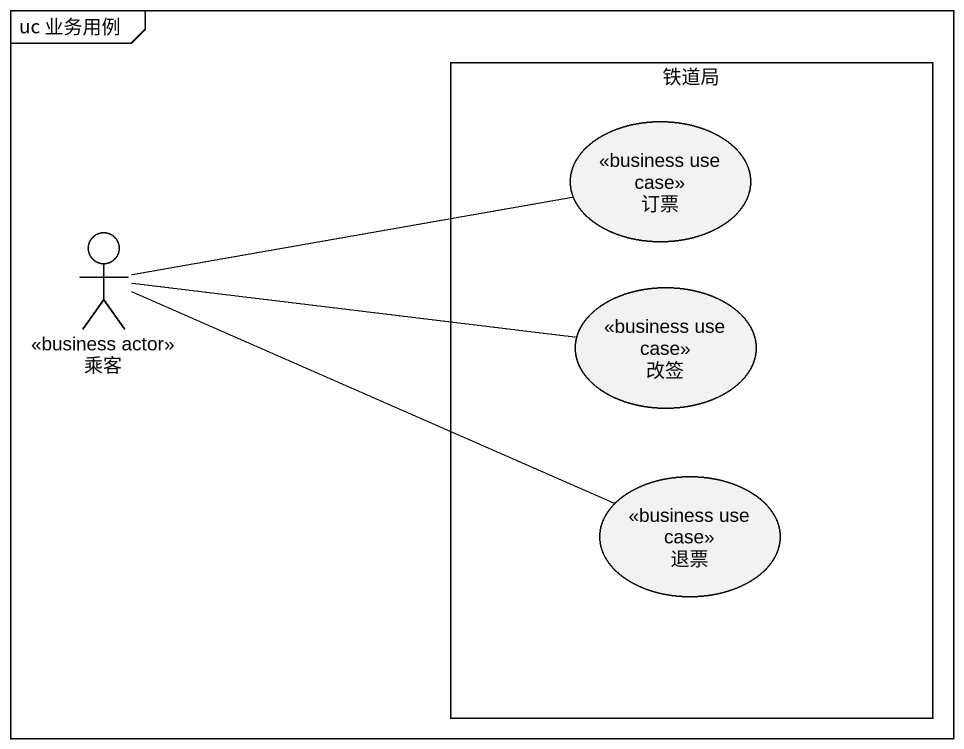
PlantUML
@startuml
mainframe uc 业务用例
rectangle 铁道局 {
  usecase 订票 <<business use case>>
  usecase 改签 <<business use case>>
  usecase 退票 <<business use case>>
}
actor 乘客 <<business actor>>
乘客 -right- 订票
乘客 -right- 改签
乘客 -right- 退票
@enduml
